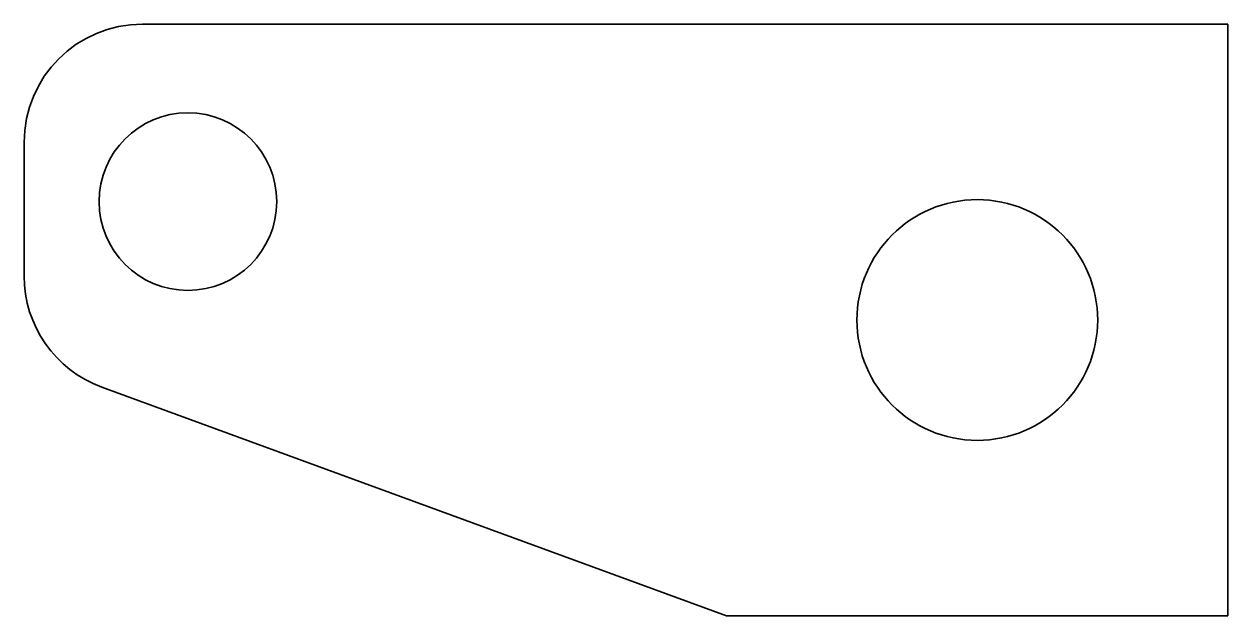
# Model space of a CAD drawing. Header units: millimetres. Extents: x 0 to 61, y 0 to 30.
import ezdxf

# ---------------------------------------------------------------- set-up
doc = ezdxf.new("R2010")
doc.units = ezdxf.units.MM
doc.layers.add('Visible (ANSI)', color=7, linetype='Continuous', lineweight=35)

# ---------------------------------------------------------------- blocks, each defined once
blk = doc.blocks.new('P-BTC-V003-CBTC001_Soldaduras y chapas de los Brazos_P-BTC-V003-CBTC001')
at = {"layer": 'Visible (ANSI)'}
for p, q in [((-24.5, 15), (30.5, 15)), ((30.5, 15), (30.5, -15)), ((-30.5, 9), (-30.5, 2.232)), ((5.1, -15), (-26.564, -3.402)), ((30.5, -15), (5.1, -15))]:
    blk.add_line(p, q, dxfattribs=at)
for centre, radius in [((-22.2, 6), 4.5), ((17.8, 0), 6.1)]:
    blk.add_circle(centre, radius, dxfattribs=at)
at = {"layer": 'Visible (ANSI)', "extrusion": (0, 0, -1)}
for centre, start, end in [((24.5, 9), 360, 90), ((24.5, 2.232), 290.1178, 360)]:
    blk.add_arc(centre, 6, start, end, dxfattribs=at)

msp = doc.modelspace()

# ---------------------------------------------------------------- block references
msp.add_blockref('P-BTC-V003-CBTC001_Soldaduras y chapas de los Brazos_P-BTC-V003-CBTC001', (30.5, 15))

doc.saveas('drawing.dxf')
